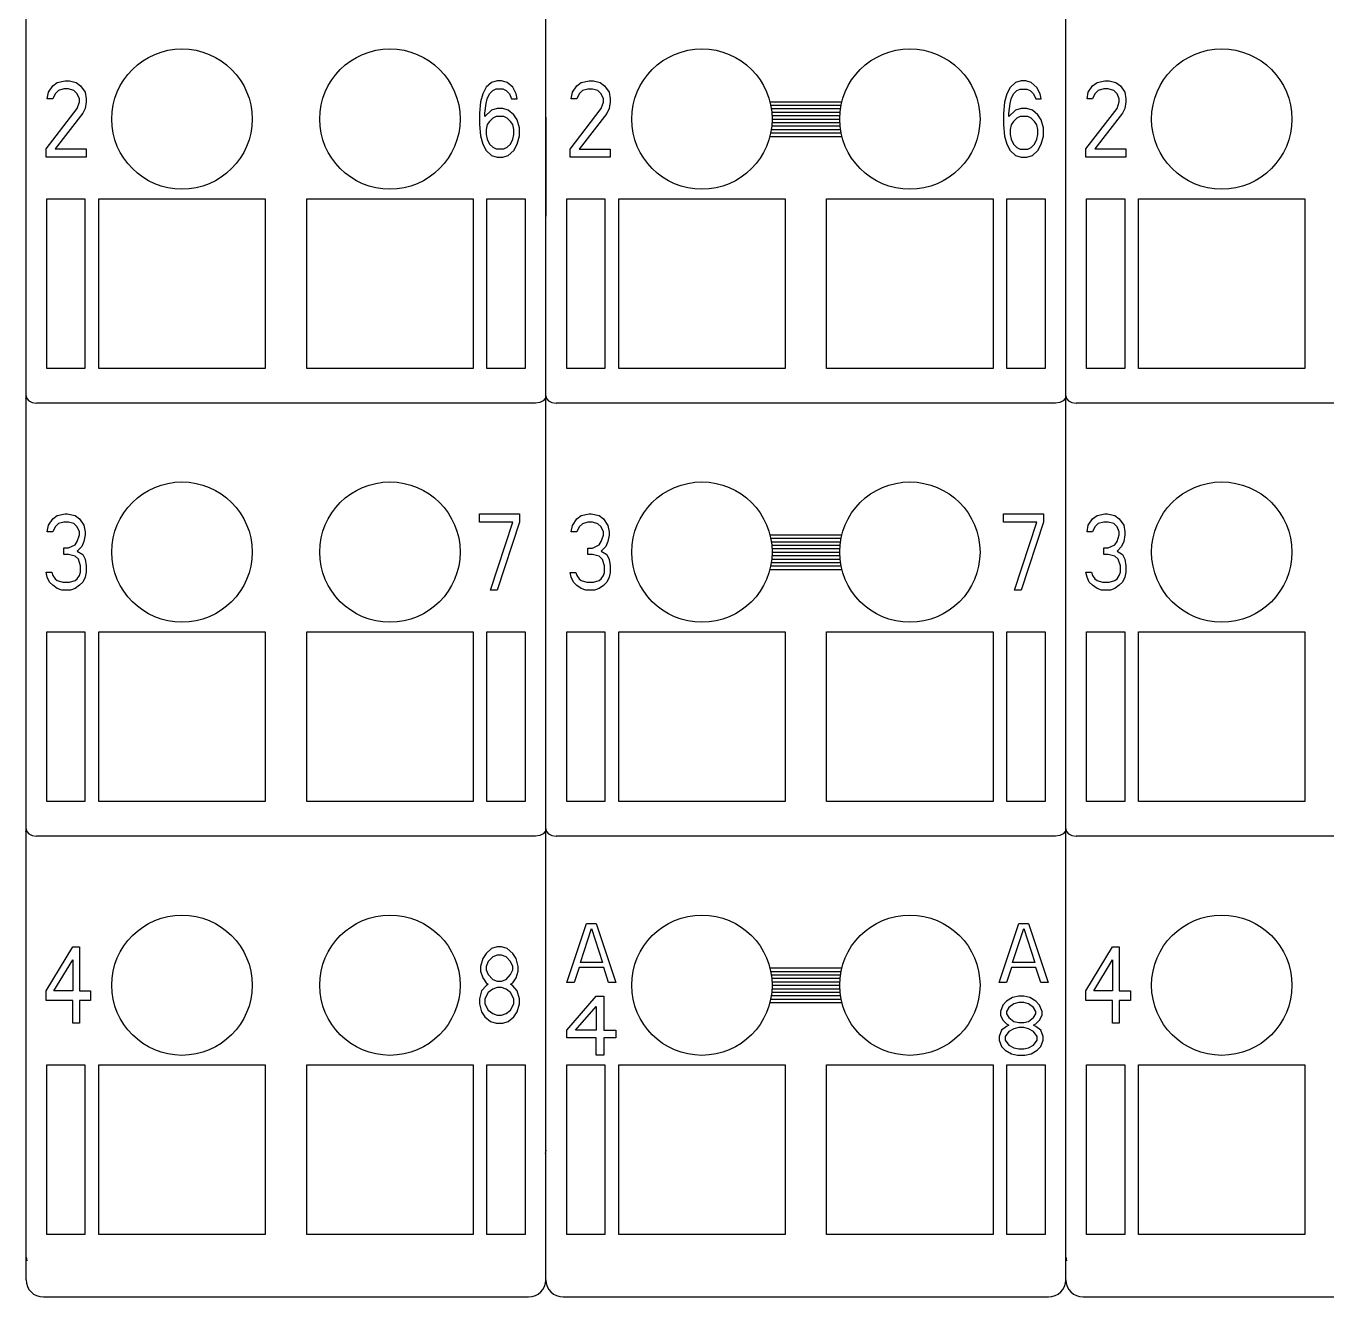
# Model space of a CAD drawing. Extents: x 10 to 656, y -396 to 292.
# Drawn here: x 279.74 to 287.34, y 91.49 to 98.91 of the extents above; entities that cross this region are included whole.
import ezdxf

# ---------------------------------------------------------------- set-up
doc = ezdxf.new("R2010")
doc.units = 0
doc.header["$LTSCALE"] = 5
doc.header["$MEASUREMENT"] = 0
doc.layers.get('0').update_dxf_attribs({"linetype": 'CONTINUOUS'})

msp = doc.modelspace()

# ---------------------------------------------------------------- linework, layer by layer
at = {"color": 7, "linetype": 'Continuous'}
for p, q in [((279.741, 91.5889), (279.741, 118.1086)), ((279.741, 91.5889), (279.741, 118.1086)), ((282.7776, 91.5889), (282.7776, 118.1086)), ((282.7776, 91.5889), (282.7776, 118.1086)), ((282.7776, 95.3626), (282.7776, 118.1086)), ((282.7776, 95.3626), (282.7776, 118.1086)), ((285.8142, 91.5889), (285.8142, 118.1086)), ((285.8142, 91.5889), (285.8142, 118.1086)), ((279.8715, 98.5274), (279.8975, 98.5653)), ((279.8975, 98.5653), (279.9235, 98.5843)), ((279.9235, 98.5843), (279.969, 98.5938)), ((279.969, 98.5938), (279.9949, 98.5938)), ((279.9949, 98.5938), (280.0339, 98.5843)), ((280.0339, 98.5843), (280.0599, 98.5653)), ((280.0599, 98.5653), (280.0859, 98.5274)), ((282.428, 98.5559), (282.4085, 98.518)), ((282.4605, 98.5843), (282.428, 98.5559)), ((282.493, 98.5938), (282.4605, 98.5843)), ((282.519, 98.5938), (282.493, 98.5938)), ((282.5514, 98.5843), (282.519, 98.5938)), ((282.5839, 98.5559), (282.5514, 98.5843)), ((282.6034, 98.518), (282.5839, 98.5559)), ((282.9323, 98.527), (282.9583, 98.5649)), ((282.9583, 98.5649), (282.9842, 98.5839)), ((282.9842, 98.5839), (283.0297, 98.5933)), ((283.0297, 98.5933), (283.0557, 98.5933)), ((283.0557, 98.5933), (283.0947, 98.5839)), ((283.0947, 98.5839), (283.1206, 98.5649)), ((283.1206, 98.5649), (283.1466, 98.527)), ((285.4888, 98.5554), (285.4693, 98.5175)), ((285.5212, 98.5839), (285.4888, 98.5554)), ((285.5537, 98.5933), (285.5212, 98.5839)), ((285.5797, 98.5933), (285.5537, 98.5933)), ((285.6122, 98.5839), (285.5797, 98.5933)), ((285.6446, 98.5554), (285.6122, 98.5839)), ((285.6641, 98.5175), (285.6446, 98.5554)), ((285.9447, 98.5274), (285.9707, 98.5653)), ((285.9707, 98.5653), (285.9967, 98.5843)), ((285.9967, 98.5843), (286.0422, 98.5938)), ((286.0422, 98.5938), (286.0681, 98.5938)), ((286.0681, 98.5938), (286.1071, 98.5843)), ((286.1071, 98.5843), (286.1331, 98.5653)), ((286.1331, 98.5653), (286.1591, 98.5274)), ((279.865, 98.4895), (279.8715, 98.5274)), ((279.8975, 98.4895), (279.865, 98.4895)), ((279.9105, 98.518), (279.8975, 98.4895)), ((279.93, 98.5369), (279.9105, 98.518)), ((279.9625, 98.5464), (279.93, 98.5369)), ((279.9884, 98.5464), (279.9625, 98.5464)), ((280.0209, 98.5369), (279.9884, 98.5464)), ((280.0404, 98.518), (280.0209, 98.5369)), ((280.0534, 98.4895), (280.0404, 98.518)), ((280.0534, 98.4706), (280.0534, 98.4895)), ((280.0859, 98.5274), (280.0924, 98.4895)), ((280.0924, 98.4895), (280.0924, 98.4706)), ((282.4085, 98.518), (282.3955, 98.4706)), ((282.428, 98.4611), (282.4345, 98.4895)), ((282.4345, 98.4895), (282.4475, 98.518)), ((282.4475, 98.518), (282.467, 98.5369)), ((282.467, 98.5369), (282.4865, 98.5464)), ((282.4865, 98.5464), (282.5254, 98.5464)), ((282.5254, 98.5464), (282.5449, 98.5369)), ((282.5449, 98.5369), (282.5644, 98.518)), ((282.5644, 98.518), (282.5774, 98.4895)), ((282.5774, 98.4895), (282.6099, 98.4895)), ((282.6099, 98.4895), (282.6034, 98.518)), ((282.9258, 98.4891), (282.9323, 98.527)), ((282.9583, 98.4891), (282.9258, 98.4891)), ((282.9713, 98.5175), (282.9583, 98.4891)), ((282.9907, 98.5365), (282.9713, 98.5175)), ((283.0232, 98.546), (282.9907, 98.5365)), ((283.0492, 98.546), (283.0232, 98.546)), ((283.0817, 98.5365), (283.0492, 98.546)), ((283.1012, 98.5175), (283.0817, 98.5365)), ((283.1141, 98.4891), (283.1012, 98.5175)), ((283.1141, 98.4701), (283.1141, 98.4891)), ((283.1466, 98.527), (283.1531, 98.4891)), ((283.1531, 98.4891), (283.1531, 98.4701)), ((285.4693, 98.5175), (285.4563, 98.4701)), ((285.4888, 98.4607), (285.4953, 98.4891)), ((285.4953, 98.4891), (285.5082, 98.5175)), ((285.5082, 98.5175), (285.5277, 98.5365)), ((285.5277, 98.5365), (285.5472, 98.546)), ((285.5472, 98.546), (285.5862, 98.546)), ((285.5862, 98.546), (285.6057, 98.5365)), ((285.6057, 98.5365), (285.6252, 98.5175)), ((285.6252, 98.5175), (285.6381, 98.4891)), ((285.6381, 98.4891), (285.6706, 98.4891)), ((285.6706, 98.4891), (285.6641, 98.5175)), ((285.9382, 98.4895), (285.9447, 98.5274)), ((285.9707, 98.4895), (285.9382, 98.4895)), ((285.9837, 98.518), (285.9707, 98.4895)), ((286.0032, 98.5369), (285.9837, 98.518)), ((286.0357, 98.5464), (286.0032, 98.5369)), ((286.0617, 98.5464), (286.0357, 98.5464)), ((286.0941, 98.5369), (286.0617, 98.5464)), ((286.1136, 98.518), (286.0941, 98.5369)), ((286.1266, 98.4895), (286.1136, 98.518)), ((286.1266, 98.4706), (286.1266, 98.4895)), ((286.1591, 98.5274), (286.1656, 98.4895)), ((286.1656, 98.4895), (286.1656, 98.4706)), ((279.8585, 98.1958), (280.0404, 98.4327)), ((280.0729, 98.4042), (279.9105, 98.1958)), ((280.0404, 98.4327), (280.0534, 98.4706)), ((280.0859, 98.4327), (280.0729, 98.4042)), ((280.0924, 98.4706), (280.0859, 98.4327)), ((282.3955, 98.4706), (282.3891, 98.4042)), ((282.3891, 98.4042), (282.3891, 98.3379)), ((282.4215, 98.4042), (282.428, 98.4611)), ((282.4605, 98.4232), (282.4215, 98.3853)), ((282.4215, 98.3853), (282.4215, 98.4042)), ((282.493, 98.4327), (282.4605, 98.4232)), ((282.5254, 98.4327), (282.493, 98.4327)), ((282.5579, 98.4232), (282.5254, 98.4327)), ((282.5904, 98.3948), (282.5579, 98.4232)), ((282.9193, 98.1953), (283.1012, 98.4322)), ((283.1336, 98.4038), (282.9713, 98.1953)), ((283.1012, 98.4322), (283.1141, 98.4701)), ((283.1466, 98.4322), (283.1336, 98.4038)), ((283.1531, 98.4701), (283.1466, 98.4322)), ((284.0858, 98.472), (284.506, 98.472)), ((284.0904, 98.4517), (284.5014, 98.4517)), ((284.094, 98.4315), (284.4978, 98.4315)), ((284.0965, 98.4112), (284.4953, 98.4112)), ((285.4563, 98.4701), (285.4498, 98.4038)), ((285.4498, 98.4038), (285.4498, 98.3375)), ((285.4823, 98.4038), (285.4888, 98.4607)), ((285.5212, 98.4228), (285.4823, 98.3849)), ((285.4823, 98.3849), (285.4823, 98.4038)), ((285.5537, 98.4322), (285.5212, 98.4228)), ((285.5862, 98.4322), (285.5537, 98.4322)), ((285.6187, 98.4228), (285.5862, 98.4322)), ((285.6511, 98.3943), (285.6187, 98.4228)), ((285.9318, 98.1958), (286.1136, 98.4327)), ((286.1461, 98.4042), (285.9837, 98.1958)), ((286.1136, 98.4327), (286.1266, 98.4706)), ((286.1591, 98.4327), (286.1461, 98.4042)), ((286.1656, 98.4706), (286.1591, 98.4327)), ((282.3891, 98.3379), (282.3955, 98.2716)), ((282.4345, 98.3379), (282.428, 98.3095)), ((282.4475, 98.3569), (282.4345, 98.3379)), ((282.467, 98.3758), (282.4475, 98.3569)), ((282.4865, 98.3853), (282.467, 98.3758)), ((282.5319, 98.3853), (282.4865, 98.3853)), ((282.5514, 98.3758), (282.5319, 98.3853)), ((282.5709, 98.3569), (282.5514, 98.3758)), ((282.5839, 98.3379), (282.5709, 98.3569)), ((282.5904, 98.3095), (282.5839, 98.3379)), ((282.6099, 98.3663), (282.5904, 98.3948)), ((282.6229, 98.319), (282.6099, 98.3663)), ((282.7763, 98.3808), (282.7763, 97.8038)), ((284.0965, 98.3303), (284.4953, 98.3303)), ((284.098, 98.391), (284.4938, 98.391)), ((284.098, 98.3505), (284.4938, 98.3505)), ((284.0985, 98.3707), (284.4933, 98.3707)), ((285.4498, 98.3375), (285.4563, 98.2712)), ((285.4953, 98.3375), (285.4888, 98.3091)), ((285.5082, 98.3564), (285.4953, 98.3375)), ((285.5277, 98.3754), (285.5082, 98.3564)), ((285.5472, 98.3849), (285.5277, 98.3754)), ((285.5927, 98.3849), (285.5472, 98.3849)), ((285.6122, 98.3754), (285.5927, 98.3849)), ((285.6317, 98.3564), (285.6122, 98.3754)), ((285.6446, 98.3375), (285.6317, 98.3564)), ((285.6511, 98.3091), (285.6446, 98.3375)), ((285.6706, 98.3659), (285.6511, 98.3943)), ((285.6836, 98.3185), (285.6706, 98.3659)), ((285.8129, 98.3808), (285.8129, 97.8038)), ((282.3955, 98.2716), (282.4085, 98.2242)), ((282.428, 98.3095), (282.428, 98.2811)), ((282.428, 98.2811), (282.4345, 98.2526)), ((282.4345, 98.2526), (282.4475, 98.2242)), ((282.5709, 98.2242), (282.5839, 98.2526)), ((282.5839, 98.2526), (282.5904, 98.2811)), ((282.5904, 98.2811), (282.5904, 98.3095)), ((282.6099, 98.2242), (282.6229, 98.2716)), ((282.6229, 98.2716), (282.6229, 98.319)), ((284.0858, 98.2695), (284.5059, 98.2695)), ((284.0904, 98.2898), (284.5013, 98.2898)), ((284.094, 98.31), (284.4978, 98.31)), ((285.4563, 98.2712), (285.4693, 98.2238)), ((285.4888, 98.3091), (285.4888, 98.2806)), ((285.4888, 98.2806), (285.4953, 98.2522)), ((285.4953, 98.2522), (285.5082, 98.2238)), ((285.6317, 98.2238), (285.6446, 98.2522)), ((285.6446, 98.2522), (285.6511, 98.2806)), ((285.6511, 98.2806), (285.6511, 98.3091)), ((285.6706, 98.2238), (285.6836, 98.2712)), ((285.6836, 98.2712), (285.6836, 98.3185)), ((279.8585, 98.1484), (279.8585, 98.1958)), ((279.9105, 98.1958), (280.0924, 98.1958)), ((280.0924, 98.1958), (280.0924, 98.1484)), ((282.4085, 98.2242), (282.428, 98.1863)), ((282.428, 98.1863), (282.4605, 98.1579)), ((282.4475, 98.2242), (282.467, 98.2053)), ((282.467, 98.2053), (282.4865, 98.1958)), ((282.4865, 98.1958), (282.5319, 98.1958)), ((282.5319, 98.1958), (282.5514, 98.2053)), ((282.5514, 98.2053), (282.5709, 98.2242)), ((282.5579, 98.1579), (282.5904, 98.1863)), ((282.5904, 98.1863), (282.6099, 98.2242)), ((282.9193, 98.148), (282.9193, 98.1953)), ((282.9713, 98.1953), (283.1531, 98.1953)), ((283.1531, 98.1953), (283.1531, 98.148)), ((285.4693, 98.2238), (285.4888, 98.1859)), ((285.4888, 98.1859), (285.5212, 98.1574)), ((285.5082, 98.2238), (285.5277, 98.2048)), ((285.5277, 98.2048), (285.5472, 98.1953)), ((285.5472, 98.1953), (285.5927, 98.1953)), ((285.5927, 98.1953), (285.6122, 98.2048)), ((285.6122, 98.2048), (285.6317, 98.2238)), ((285.6187, 98.1574), (285.6511, 98.1859)), ((285.6511, 98.1859), (285.6706, 98.2238)), ((285.9318, 98.1484), (285.9318, 98.1958)), ((285.9837, 98.1958), (286.1656, 98.1958)), ((286.1656, 98.1958), (286.1656, 98.1484)), ((280.0924, 98.1484), (279.8585, 98.1484)), ((282.4605, 98.1579), (282.493, 98.1484)), ((282.493, 98.1484), (282.5254, 98.1484)), ((282.5254, 98.1484), (282.5579, 98.1579)), ((283.1531, 98.148), (282.9193, 98.148)), ((285.5212, 98.1574), (285.5537, 98.148)), ((285.5537, 98.148), (285.5862, 98.148)), ((285.5862, 98.148), (285.6187, 98.1574)), ((286.1656, 98.1484), (285.9318, 98.1484)), ((279.8624, 96.9131), (279.8624, 97.905)), ((279.8624, 97.905), (280.0851, 97.905)), ((280.0851, 97.905), (280.0851, 96.9131)), ((280.1661, 96.9131), (280.1661, 97.905)), ((280.1661, 97.905), (281.1378, 97.905)), ((281.1378, 97.905), (281.1378, 96.9131)), ((281.3807, 96.9131), (281.3807, 97.905)), ((281.3807, 97.905), (282.3525, 97.905)), ((282.3525, 97.905), (282.3525, 96.9131)), ((282.4334, 96.9131), (282.4334, 97.905)), ((282.4334, 97.905), (282.6561, 97.905)), ((282.6561, 97.905), (282.6561, 96.9131)), ((282.899, 96.9131), (282.899, 97.905)), ((282.899, 97.905), (283.1217, 97.905)), ((283.1217, 97.905), (283.1217, 96.9131)), ((283.2027, 96.9131), (283.2027, 97.905)), ((283.2027, 97.905), (284.1744, 97.905)), ((284.1744, 97.905), (284.1744, 96.9131)), ((284.4173, 96.9131), (284.4173, 97.905)), ((284.4173, 97.905), (285.3891, 97.905)), ((285.3891, 97.905), (285.3891, 96.9131)), ((285.47, 96.9131), (285.47, 97.905)), ((285.47, 97.905), (285.6927, 97.905)), ((285.6927, 97.905), (285.6927, 96.9131)), ((285.9356, 96.9131), (285.9356, 97.905)), ((285.9356, 97.905), (286.1583, 97.905)), ((286.1583, 97.905), (286.1583, 96.9131)), ((286.2393, 96.9131), (286.2393, 97.905)), ((286.2393, 97.905), (287.211, 97.905)), ((287.211, 97.905), (287.211, 96.9131)), ((280.0851, 96.9131), (279.8624, 96.9131)), ((281.1378, 96.9131), (280.1661, 96.9131)), ((282.3525, 96.9131), (281.3807, 96.9131)), ((282.6561, 96.9131), (282.4334, 96.9131)), ((283.1217, 96.9131), (282.899, 96.9131)), ((284.1744, 96.9131), (283.2027, 96.9131)), ((285.3891, 96.9131), (284.4173, 96.9131)), ((285.6927, 96.9131), (285.47, 96.9131)), ((286.1583, 96.9131), (285.9356, 96.9131)), ((287.211, 96.9131), (286.2393, 96.9131)), ((279.741, 96.7532), (279.7372, 96.7384)), ((279.741, 96.7532), (279.7448, 96.7384)), ((279.7448, 96.7384), (279.7565, 96.7248)), ((282.7738, 96.7384), (282.7621, 96.7248)), ((282.7776, 96.7532), (282.7738, 96.7384)), ((282.7776, 96.7532), (282.7814, 96.7384)), ((282.7814, 96.7384), (282.7931, 96.7248)), ((285.8104, 96.7384), (285.7987, 96.7248)), ((285.8142, 96.7532), (285.8104, 96.7384)), ((285.8142, 96.7532), (285.818, 96.7384)), ((285.818, 96.7384), (285.8297, 96.7248)), ((279.7565, 96.7248), (279.776, 96.7147)), ((279.776, 96.7147), (279.8017, 96.7106)), ((282.7169, 96.7106), (279.8017, 96.7106)), ((282.7426, 96.7147), (282.7169, 96.7106)), ((282.7621, 96.7248), (282.7426, 96.7147)), ((282.7931, 96.7248), (282.8126, 96.7147)), ((282.8126, 96.7147), (282.8383, 96.7106)), ((285.7535, 96.7106), (282.8383, 96.7106)), ((285.7792, 96.7147), (285.7535, 96.7106)), ((285.7987, 96.7248), (285.7792, 96.7147)), ((285.8297, 96.7248), (285.8492, 96.7147)), ((285.8492, 96.7147), (285.8749, 96.7106)), ((288.7901, 96.7106), (285.8749, 96.7106)), ((279.8975, 96.0348), (279.9235, 96.0538)), ((279.9235, 96.0538), (279.969, 96.0633)), ((279.969, 96.0633), (279.982, 96.0633)), ((279.982, 96.0633), (280.0274, 96.0538)), ((280.0274, 96.0538), (280.0534, 96.0348)), ((282.3891, 96.0159), (282.3891, 96.0633)), ((282.3891, 96.0633), (282.6229, 96.0633)), ((282.6229, 96.0633), (282.6229, 96.0159)), ((282.9583, 96.0344), (282.9842, 96.0534)), ((282.9842, 96.0534), (283.0297, 96.0628)), ((283.0297, 96.0628), (283.0427, 96.0628)), ((283.0427, 96.0628), (283.0882, 96.0534)), ((283.0882, 96.0534), (283.1141, 96.0344)), ((285.4498, 96.0155), (285.4498, 96.0628)), ((285.4498, 96.0628), (285.6836, 96.0628)), ((285.6836, 96.0628), (285.6836, 96.0155)), ((285.9707, 96.0348), (285.9967, 96.0538)), ((285.9967, 96.0538), (286.0422, 96.0633)), ((286.0422, 96.0633), (286.0552, 96.0633)), ((286.0552, 96.0633), (286.1006, 96.0538)), ((286.1006, 96.0538), (286.1266, 96.0348)), ((279.865, 95.959), (279.8715, 95.9969)), ((279.8715, 95.9969), (279.8975, 96.0348)), ((279.9105, 95.9875), (279.8975, 95.959)), ((279.93, 96.0064), (279.9105, 95.9875)), ((279.9625, 96.0159), (279.93, 96.0064)), ((279.9884, 96.0159), (279.9625, 96.0159)), ((280.0209, 96.0064), (279.9884, 96.0159)), ((280.0404, 95.9875), (280.0209, 96.0064)), ((280.0534, 95.959), (280.0404, 95.9875)), ((280.0534, 96.0348), (280.0794, 95.9969)), ((280.0794, 95.9969), (280.0859, 95.959)), ((282.5839, 96.0159), (282.3891, 96.0159)), ((282.454, 95.6179), (282.5839, 96.0159)), ((282.6229, 96.0159), (282.493, 95.6179)), ((282.9258, 95.9586), (282.9323, 95.9965)), ((282.9323, 95.9965), (282.9583, 96.0344)), ((282.9713, 95.987), (282.9583, 95.9586)), ((282.9907, 96.006), (282.9713, 95.987)), ((283.0232, 96.0155), (282.9907, 96.006)), ((283.0492, 96.0155), (283.0232, 96.0155)), ((283.0817, 96.006), (283.0492, 96.0155)), ((283.1012, 95.987), (283.0817, 96.006)), ((283.1141, 95.9586), (283.1012, 95.987)), ((283.1141, 96.0344), (283.1401, 95.9965)), ((283.1401, 95.9965), (283.1466, 95.9586)), ((285.6446, 96.0155), (285.4498, 96.0155)), ((285.5147, 95.6175), (285.6446, 96.0155)), ((285.6836, 96.0155), (285.5537, 95.6175)), ((285.9382, 95.959), (285.9447, 95.9969)), ((285.9447, 95.9969), (285.9707, 96.0348)), ((285.9837, 95.9875), (285.9707, 95.959)), ((286.0032, 96.0064), (285.9837, 95.9875)), ((286.0357, 96.0159), (286.0032, 96.0064)), ((286.0617, 96.0159), (286.0357, 96.0159)), ((286.0941, 96.0064), (286.0617, 96.0159)), ((286.1136, 95.9875), (286.0941, 96.0064)), ((286.1266, 95.959), (286.1136, 95.9875)), ((286.1266, 96.0348), (286.1526, 95.9969)), ((286.1526, 95.9969), (286.1591, 95.959)), ((279.8975, 95.959), (279.865, 95.959)), ((280.0274, 95.8832), (280.0404, 95.9022)), ((280.0404, 95.9022), (280.0534, 95.9401)), ((280.0534, 95.9401), (280.0534, 95.959)), ((280.0794, 95.9022), (280.0664, 95.8737)), ((280.0859, 95.9401), (280.0794, 95.9022)), ((280.0859, 95.959), (280.0859, 95.9401)), ((282.9583, 95.9586), (282.9258, 95.9586)), ((283.0882, 95.8828), (283.1012, 95.9017)), ((283.1012, 95.9017), (283.1141, 95.9396)), ((283.1141, 95.9396), (283.1141, 95.9586)), ((283.1401, 95.9017), (283.1271, 95.8733)), ((283.1466, 95.9396), (283.1401, 95.9017)), ((283.1466, 95.9586), (283.1466, 95.9396)), ((284.0858, 95.9414), (284.506, 95.9414)), ((284.0904, 95.9211), (284.5013, 95.9211)), ((284.094, 95.9009), (284.4978, 95.9009)), ((285.9707, 95.959), (285.9382, 95.959)), ((286.1006, 95.8832), (286.1136, 95.9022)), ((286.1136, 95.9022), (286.1266, 95.9401)), ((286.1266, 95.9401), (286.1266, 95.959)), ((286.1526, 95.9022), (286.1396, 95.8737)), ((286.1591, 95.9401), (286.1526, 95.9022)), ((286.1591, 95.959), (286.1591, 95.9401)), ((279.9625, 95.8264), (279.9625, 95.8643)), ((279.9625, 95.8643), (279.9884, 95.8643)), ((279.9884, 95.8264), (279.9625, 95.8264)), ((279.9884, 95.8643), (280.0274, 95.8832)), ((280.0274, 95.8169), (279.9884, 95.8264)), ((280.0664, 95.8737), (280.0404, 95.8453)), ((280.0404, 95.8453), (280.0729, 95.8264)), ((280.0729, 95.8264), (280.0859, 95.7979)), ((283.0232, 95.8259), (283.0232, 95.8638)), ((283.0232, 95.8638), (283.0492, 95.8638)), ((283.0492, 95.8259), (283.0232, 95.8259)), ((283.0492, 95.8638), (283.0882, 95.8828)), ((283.0882, 95.8165), (283.0492, 95.8259)), ((283.1271, 95.8733), (283.1012, 95.8449)), ((283.1012, 95.8449), (283.1336, 95.8259)), ((283.1336, 95.8259), (283.1466, 95.7975)), ((284.0965, 95.8806), (284.4953, 95.8806)), ((284.098, 95.8604), (284.4938, 95.8604)), ((284.098, 95.8199), (284.4938, 95.8199)), ((284.0985, 95.8401), (284.4933, 95.8401)), ((286.0357, 95.8264), (286.0357, 95.8643)), ((286.0357, 95.8643), (286.0617, 95.8643)), ((286.0617, 95.8264), (286.0357, 95.8264)), ((286.0617, 95.8643), (286.1006, 95.8832)), ((286.1006, 95.8169), (286.0617, 95.8264)), ((286.1396, 95.8737), (286.1136, 95.8453)), ((286.1136, 95.8453), (286.1461, 95.8264)), ((286.1461, 95.8264), (286.1591, 95.7979)), ((280.0469, 95.7979), (280.0274, 95.8169)), ((280.0599, 95.76), (280.0469, 95.7979)), ((280.0599, 95.7221), (280.0599, 95.76)), ((280.0859, 95.7979), (280.0924, 95.76)), ((280.0924, 95.76), (280.0924, 95.7221)), ((283.1076, 95.7975), (283.0882, 95.8165)), ((283.1206, 95.7596), (283.1076, 95.7975)), ((283.1206, 95.7217), (283.1206, 95.7596)), ((283.1466, 95.7975), (283.1531, 95.7596)), ((283.1531, 95.7596), (283.1531, 95.7217)), ((284.0904, 95.7592), (284.5013, 95.7592)), ((284.094, 95.7794), (284.4978, 95.7794)), ((284.0965, 95.7996), (284.4953, 95.7996)), ((286.1201, 95.7979), (286.1006, 95.8169)), ((286.1331, 95.76), (286.1201, 95.7979)), ((286.1331, 95.7221), (286.1331, 95.76)), ((286.1591, 95.7979), (286.1656, 95.76)), ((286.1656, 95.76), (286.1656, 95.7221)), ((279.865, 95.6937), (279.8585, 95.7221)), ((279.8585, 95.7221), (279.891, 95.7221)), ((279.878, 95.6653), (279.865, 95.6937)), ((279.891, 95.7221), (279.8975, 95.7032)), ((279.8975, 95.7032), (279.9105, 95.6842)), ((279.9105, 95.6842), (279.9235, 95.6748)), ((279.9235, 95.6748), (279.956, 95.6653)), ((279.9949, 95.6653), (280.0274, 95.6748)), ((280.0274, 95.6748), (280.0404, 95.6842)), ((280.0404, 95.6842), (280.0534, 95.7032)), ((280.0534, 95.7032), (280.0599, 95.7221)), ((280.0859, 95.6937), (280.0729, 95.6653)), ((280.0924, 95.7221), (280.0859, 95.6937)), ((282.9258, 95.6933), (282.9193, 95.7217)), ((282.9193, 95.7217), (282.9518, 95.7217)), ((282.9388, 95.6648), (282.9258, 95.6933)), ((282.9518, 95.7217), (282.9583, 95.7027)), ((282.9583, 95.7027), (282.9713, 95.6838)), ((282.9713, 95.6838), (282.9842, 95.6743)), ((282.9842, 95.6743), (283.0167, 95.6648)), ((283.0557, 95.6648), (283.0882, 95.6743)), ((283.0882, 95.6743), (283.1012, 95.6838)), ((283.1012, 95.6838), (283.1141, 95.7027)), ((283.1141, 95.7027), (283.1206, 95.7217)), ((283.1466, 95.6933), (283.1336, 95.6648)), ((283.1531, 95.7217), (283.1466, 95.6933)), ((284.0858, 95.7389), (284.506, 95.7389)), ((285.9382, 95.6937), (285.9318, 95.7221)), ((285.9318, 95.7221), (285.9642, 95.7221)), ((285.9512, 95.6653), (285.9382, 95.6937)), ((285.9642, 95.7221), (285.9707, 95.7032)), ((285.9707, 95.7032), (285.9837, 95.6842)), ((285.9837, 95.6842), (285.9967, 95.6748)), ((285.9967, 95.6748), (286.0292, 95.6653)), ((286.0681, 95.6653), (286.1006, 95.6748)), ((286.1006, 95.6748), (286.1136, 95.6842)), ((286.1136, 95.6842), (286.1266, 95.7032)), ((286.1266, 95.7032), (286.1331, 95.7221)), ((286.1591, 95.6937), (286.1461, 95.6653)), ((286.1656, 95.7221), (286.1591, 95.6937)), ((279.8975, 95.6463), (279.878, 95.6653)), ((279.9235, 95.6274), (279.8975, 95.6463)), ((279.9495, 95.6179), (279.9235, 95.6274)), ((280.0014, 95.6179), (279.9495, 95.6179)), ((279.956, 95.6653), (279.9949, 95.6653)), ((280.0274, 95.6274), (280.0014, 95.6179)), ((280.0534, 95.6463), (280.0274, 95.6274)), ((280.0729, 95.6653), (280.0534, 95.6463)), ((282.493, 95.6179), (282.454, 95.6179)), ((282.9583, 95.6459), (282.9388, 95.6648)), ((282.9842, 95.6269), (282.9583, 95.6459)), ((283.0102, 95.6175), (282.9842, 95.6269)), ((283.0622, 95.6175), (283.0102, 95.6175)), ((283.0167, 95.6648), (283.0557, 95.6648)), ((283.0882, 95.6269), (283.0622, 95.6175)), ((283.1141, 95.6459), (283.0882, 95.6269)), ((283.1336, 95.6648), (283.1141, 95.6459)), ((285.5537, 95.6175), (285.5147, 95.6175)), ((285.9707, 95.6463), (285.9512, 95.6653)), ((285.9967, 95.6274), (285.9707, 95.6463)), ((286.0227, 95.6179), (285.9967, 95.6274)), ((286.0746, 95.6179), (286.0227, 95.6179)), ((286.0292, 95.6653), (286.0681, 95.6653)), ((286.1006, 95.6274), (286.0746, 95.6179)), ((286.1266, 95.6463), (286.1006, 95.6274)), ((286.1461, 95.6653), (286.1266, 95.6463)), ((279.8624, 94.3826), (279.8624, 95.3745)), ((279.8624, 95.3745), (280.0851, 95.3745)), ((280.0851, 95.3745), (280.0851, 94.3826)), ((280.1661, 94.3826), (280.1661, 95.3745)), ((280.1661, 95.3745), (281.1378, 95.3745)), ((281.1378, 95.3745), (281.1378, 94.3826)), ((281.3807, 94.3826), (281.3807, 95.3745)), ((281.3807, 95.3745), (282.3525, 95.3745)), ((282.3525, 95.3745), (282.3525, 94.3826)), ((282.4334, 94.3826), (282.4334, 95.3745)), ((282.4334, 95.3745), (282.6561, 95.3745)), ((282.6561, 95.3745), (282.6561, 94.3826)), ((282.899, 94.3826), (282.899, 95.3745)), ((282.899, 95.3745), (283.1217, 95.3745)), ((283.1217, 95.3745), (283.1217, 94.3826)), ((283.2027, 94.3826), (283.2027, 95.3745)), ((283.2027, 95.3745), (284.1744, 95.3745)), ((284.1744, 95.3745), (284.1744, 94.3826)), ((284.4173, 94.3826), (284.4173, 95.3745)), ((284.4173, 95.3745), (285.3891, 95.3745)), ((285.3891, 95.3745), (285.3891, 94.3826)), ((285.47, 94.3826), (285.47, 95.3745)), ((285.47, 95.3745), (285.6927, 95.3745)), ((285.6927, 95.3745), (285.6927, 94.3826)), ((285.9356, 94.3826), (285.9356, 95.3745)), ((285.9356, 95.3745), (286.1583, 95.3745)), ((286.1583, 95.3745), (286.1583, 94.3826)), ((286.2393, 94.3826), (286.2393, 95.3745)), ((286.2393, 95.3745), (287.211, 95.3745)), ((287.211, 95.3745), (287.211, 94.3826)), ((280.0851, 94.3826), (279.8624, 94.3826)), ((281.1378, 94.3826), (280.1661, 94.3826)), ((282.3525, 94.3826), (281.3807, 94.3826)), ((282.6561, 94.3826), (282.4334, 94.3826)), ((283.1217, 94.3826), (282.899, 94.3826)), ((284.1744, 94.3826), (283.2027, 94.3826)), ((285.3891, 94.3826), (284.4173, 94.3826)), ((285.6927, 94.3826), (285.47, 94.3826)), ((286.1583, 94.3826), (285.9356, 94.3826)), ((287.211, 94.3826), (286.2393, 94.3826)), ((279.741, 94.2227), (279.7372, 94.2079)), ((279.741, 94.2227), (279.7448, 94.2079)), ((282.7776, 94.2227), (282.7738, 94.2079)), ((282.7776, 94.2227), (282.7814, 94.2079)), ((285.8142, 94.2227), (285.8104, 94.2079)), ((285.8142, 94.2227), (285.818, 94.2079)), ((279.7448, 94.2079), (279.7565, 94.1943)), ((279.7565, 94.1943), (279.776, 94.1842)), ((279.776, 94.1842), (279.8017, 94.1801)), ((282.7169, 94.1801), (279.8017, 94.1801)), ((282.7426, 94.1842), (282.7169, 94.1801)), ((282.7621, 94.1943), (282.7426, 94.1842)), ((282.7738, 94.2079), (282.7621, 94.1943)), ((282.7814, 94.2079), (282.7931, 94.1943)), ((282.7931, 94.1943), (282.8126, 94.1842)), ((282.8126, 94.1842), (282.8383, 94.1801)), ((285.7535, 94.1801), (282.8383, 94.1801)), ((285.7792, 94.1842), (285.7535, 94.1801)), ((285.7987, 94.1943), (285.7792, 94.1842)), ((285.8104, 94.2079), (285.7987, 94.1943)), ((285.818, 94.2079), (285.8297, 94.1943)), ((285.8297, 94.1943), (285.8492, 94.1842)), ((285.8492, 94.1842), (285.8749, 94.1801)), ((288.7901, 94.1801), (285.8749, 94.1801)), ((282.8999, 93.3255), (283.0146, 93.6697)), ((282.9788, 93.4427), (283.0433, 93.6404)), ((283.0146, 93.6697), (283.072, 93.6697)), ((283.0433, 93.6404), (283.1078, 93.4427)), ((283.072, 93.6697), (283.1867, 93.3255)), ((285.4246, 93.3255), (285.5393, 93.6697)), ((285.5035, 93.4427), (285.568, 93.6404)), ((285.5393, 93.6697), (285.5967, 93.6697)), ((285.568, 93.6404), (285.6325, 93.4427)), ((285.5967, 93.6697), (285.7114, 93.3255)), ((279.8585, 93.2769), (280.0144, 93.5328)), ((280.0144, 93.5328), (280.0534, 93.5328)), ((280.0534, 93.5328), (280.0534, 93.2769)), ((282.4085, 93.4664), (282.3955, 93.4191)), ((282.428, 93.4949), (282.4085, 93.4664)), ((282.4605, 93.5233), (282.428, 93.4949)), ((282.467, 93.4759), (282.441, 93.4475)), ((282.493, 93.5328), (282.4605, 93.5233)), ((282.493, 93.4854), (282.467, 93.4759)), ((282.519, 93.5328), (282.493, 93.5328)), ((282.519, 93.4854), (282.493, 93.4854)), ((282.5514, 93.5233), (282.519, 93.5328)), ((282.5449, 93.4759), (282.519, 93.4854)), ((282.5709, 93.4475), (282.5449, 93.4759)), ((282.5839, 93.4949), (282.5514, 93.5233)), ((282.6034, 93.4664), (282.5839, 93.4949)), ((282.6164, 93.4191), (282.6034, 93.4664)), ((285.9318, 93.2769), (286.0876, 93.5328)), ((286.0876, 93.5328), (286.1266, 93.5328)), ((286.1266, 93.5328), (286.1266, 93.2769)), ((279.904, 93.2769), (280.0144, 93.457)), ((280.0144, 93.457), (280.0144, 93.2769)), ((282.3955, 93.4191), (282.3955, 93.3906)), ((282.3955, 93.3906), (282.4085, 93.3527)), ((282.441, 93.4475), (282.428, 93.4191)), ((282.428, 93.4191), (282.428, 93.4001)), ((282.428, 93.4001), (282.441, 93.3717)), ((282.5839, 93.4191), (282.5709, 93.4475)), ((282.5709, 93.3717), (282.5839, 93.4001)), ((282.5839, 93.4001), (282.5839, 93.4191)), ((282.6034, 93.3527), (282.6164, 93.3906)), ((282.6164, 93.3906), (282.6164, 93.4191)), ((282.9716, 93.4134), (282.9429, 93.3255)), ((283.115, 93.4134), (282.9716, 93.4134)), ((283.1078, 93.4427), (282.9788, 93.4427)), ((283.1437, 93.3255), (283.115, 93.4134)), ((284.0859, 93.4106), (284.5059, 93.4106)), ((284.0905, 93.3904), (284.5013, 93.3904)), ((285.4963, 93.4134), (285.4676, 93.3255)), ((285.6397, 93.4134), (285.4963, 93.4134)), ((285.6325, 93.4427), (285.5035, 93.4427)), ((285.6684, 93.3255), (285.6397, 93.4134)), ((285.9772, 93.2769), (286.0876, 93.457)), ((286.0876, 93.457), (286.0876, 93.2769)), ((282.4085, 93.3527), (282.428, 93.3243)), ((282.428, 93.3243), (282.441, 93.3148)), ((282.441, 93.3148), (282.428, 93.3053)), ((282.441, 93.3717), (282.467, 93.3432)), ((282.467, 93.3432), (282.493, 93.3338)), ((282.493, 93.3338), (282.519, 93.3338)), ((282.519, 93.3338), (282.5449, 93.3432)), ((282.5449, 93.3432), (282.5709, 93.3717)), ((282.5709, 93.3148), (282.5839, 93.3243)), ((282.5839, 93.3053), (282.5709, 93.3148)), ((282.5839, 93.3243), (282.6034, 93.3527)), ((282.9429, 93.3255), (282.8999, 93.3255)), ((283.1867, 93.3255), (283.1437, 93.3255)), ((284.094, 93.3701), (284.4977, 93.3701)), ((284.0965, 93.3499), (284.4952, 93.3499)), ((284.098, 93.3296), (284.4938, 93.3296)), ((285.4676, 93.3255), (285.4246, 93.3255)), ((285.7114, 93.3255), (285.6684, 93.3255)), ((279.8585, 93.2201), (279.8585, 93.2769)), ((280.0144, 93.2769), (279.904, 93.2769)), ((280.0534, 93.2769), (280.1183, 93.2769)), ((280.1183, 93.2769), (280.1183, 93.2201)), ((282.402, 93.2769), (282.3891, 93.2295)), ((282.428, 93.3053), (282.402, 93.2769)), ((282.441, 93.2674), (282.4215, 93.2295)), ((282.467, 93.2864), (282.441, 93.2674)), ((282.493, 93.2959), (282.467, 93.2864)), ((282.519, 93.2959), (282.493, 93.2959)), ((282.5449, 93.2864), (282.519, 93.2959)), ((282.5709, 93.2674), (282.5449, 93.2864)), ((282.5904, 93.2295), (282.5709, 93.2674)), ((282.6099, 93.2769), (282.5839, 93.3053)), ((282.6229, 93.2295), (282.6099, 93.2769)), ((282.8999, 93.0468), (283.072, 93.2446)), ((283.072, 93.2446), (283.115, 93.2446)), ((283.115, 93.2446), (283.115, 93.0468)), ((284.0939, 93.2487), (284.4978, 93.2487)), ((284.0965, 93.2689), (284.4953, 93.2689)), ((284.098, 93.2891), (284.4938, 93.2891)), ((284.0985, 93.3094), (284.4933, 93.3094)), ((285.5035, 93.2372), (285.4676, 93.2153)), ((285.5393, 93.2446), (285.5035, 93.2372)), ((285.568, 93.2446), (285.5393, 93.2446)), ((285.6038, 93.2372), (285.568, 93.2446)), ((285.6397, 93.2153), (285.6038, 93.2372)), ((285.9318, 93.2201), (285.9318, 93.2769)), ((286.0876, 93.2769), (285.9772, 93.2769)), ((286.1266, 93.2769), (286.1916, 93.2769)), ((286.1916, 93.2769), (286.1916, 93.2201)), ((280.0144, 93.2201), (279.8585, 93.2201)), ((280.0144, 93.0874), (280.0144, 93.2201)), ((280.0534, 93.2201), (280.0534, 93.0874)), ((280.1183, 93.2201), (280.0534, 93.2201)), ((282.3891, 93.2295), (282.3891, 93.2011)), ((282.3891, 93.2011), (282.402, 93.1537)), ((282.4215, 93.2295), (282.4215, 93.2011)), ((282.4215, 93.2011), (282.441, 93.1632)), ((282.441, 93.1632), (282.467, 93.1443)), ((282.5449, 93.1443), (282.5709, 93.1632)), ((282.5709, 93.1632), (282.5904, 93.2011)), ((282.5904, 93.2011), (282.5904, 93.2295)), ((282.6099, 93.1537), (282.6229, 93.2011)), ((282.6229, 93.2011), (282.6229, 93.2295)), ((282.9501, 93.0468), (283.072, 93.186)), ((283.072, 93.186), (283.072, 93.0468)), ((284.0857, 93.2082), (284.506, 93.2082)), ((284.0904, 93.2284), (284.5014, 93.2284)), ((285.4461, 93.1933), (285.4318, 93.1567)), ((285.4676, 93.2153), (285.4461, 93.1933)), ((285.482, 93.1787), (285.4676, 93.1567)), ((285.5106, 93.2006), (285.482, 93.1787)), ((285.5393, 93.2079), (285.5106, 93.2006)), ((285.568, 93.2079), (285.5393, 93.2079)), ((285.5967, 93.2006), (285.568, 93.2079)), ((285.6254, 93.1787), (285.5967, 93.2006)), ((285.6397, 93.1567), (285.6254, 93.1787)), ((285.6612, 93.1933), (285.6397, 93.2153)), ((285.6755, 93.1567), (285.6612, 93.1933)), ((286.0876, 93.2201), (285.9318, 93.2201)), ((286.0876, 93.0874), (286.0876, 93.2201)), ((286.1266, 93.2201), (286.1266, 93.0874)), ((286.1916, 93.2201), (286.1266, 93.2201)), ((280.0534, 93.0874), (280.0144, 93.0874)), ((282.402, 93.1537), (282.4215, 93.1253)), ((282.4215, 93.1253), (282.454, 93.0969)), ((282.454, 93.0969), (282.4865, 93.0874)), ((282.467, 93.1443), (282.493, 93.1348)), ((282.4865, 93.0874), (282.5254, 93.0874)), ((282.493, 93.1348), (282.519, 93.1348)), ((282.519, 93.1348), (282.5449, 93.1443)), ((282.5254, 93.0874), (282.5579, 93.0969)), ((282.5579, 93.0969), (282.5904, 93.1253)), ((282.5904, 93.1253), (282.6099, 93.1537)), ((285.4318, 93.1567), (285.4318, 93.1347)), ((285.4318, 93.1347), (285.4461, 93.1054)), ((285.4461, 93.1054), (285.4676, 93.0835)), ((285.4676, 93.1567), (285.4676, 93.142)), ((285.4676, 93.142), (285.482, 93.1201)), ((285.4676, 93.0835), (285.482, 93.0761)), ((285.482, 93.1201), (285.5106, 93.0981)), ((285.5106, 93.0981), (285.5393, 93.0908)), ((285.5393, 93.0908), (285.568, 93.0908)), ((285.568, 93.0908), (285.5967, 93.0981)), ((285.5967, 93.0981), (285.6254, 93.1201)), ((285.6254, 93.1201), (285.6397, 93.142)), ((285.6254, 93.0761), (285.6397, 93.0835)), ((285.6397, 93.142), (285.6397, 93.1567)), ((285.6397, 93.0835), (285.6612, 93.1054)), ((285.6612, 93.1054), (285.6755, 93.1347)), ((285.6755, 93.1347), (285.6755, 93.1567)), ((286.1266, 93.0874), (286.0876, 93.0874)), ((282.8999, 93.0029), (282.8999, 93.0468)), ((283.072, 93.0468), (282.9501, 93.0468)), ((283.115, 93.0468), (283.1867, 93.0468)), ((283.1867, 93.0468), (283.1867, 93.0029)), ((285.4389, 93.0469), (285.4246, 93.0102)), ((285.4246, 93.0102), (285.4246, 92.9883)), ((285.4676, 93.0688), (285.4389, 93.0469)), ((285.482, 93.0395), (285.4605, 93.0102)), ((285.4605, 93.0102), (285.4605, 92.9883)), ((285.482, 93.0761), (285.4676, 93.0688)), ((285.5106, 93.0542), (285.482, 93.0395)), ((285.5393, 93.0615), (285.5106, 93.0542)), ((285.568, 93.0615), (285.5393, 93.0615)), ((285.5967, 93.0542), (285.568, 93.0615)), ((285.6254, 93.0395), (285.5967, 93.0542)), ((285.6397, 93.0688), (285.6254, 93.0761)), ((285.6469, 93.0102), (285.6254, 93.0395)), ((285.6684, 93.0469), (285.6397, 93.0688)), ((285.6469, 92.9883), (285.6469, 93.0102)), ((285.6827, 93.0102), (285.6684, 93.0469)), ((285.6827, 92.9883), (285.6827, 93.0102)), ((283.072, 93.0029), (282.8999, 93.0029)), ((283.072, 92.9004), (283.072, 93.0029)), ((283.115, 93.0029), (283.115, 92.9004)), ((283.1867, 93.0029), (283.115, 93.0029)), ((285.4246, 92.9883), (285.4389, 92.9517)), ((285.4389, 92.9517), (285.4605, 92.9297)), ((285.4605, 92.9883), (285.482, 92.959)), ((285.482, 92.959), (285.5106, 92.9443)), ((285.5106, 92.9443), (285.5393, 92.937)), ((285.5393, 92.937), (285.568, 92.937)), ((285.568, 92.937), (285.5967, 92.9443)), ((285.5967, 92.9443), (285.6254, 92.959)), ((285.6254, 92.959), (285.6469, 92.9883)), ((285.6469, 92.9297), (285.6684, 92.9517)), ((285.6684, 92.9517), (285.6827, 92.9883)), ((283.115, 92.9004), (283.072, 92.9004)), ((285.4605, 92.9297), (285.4963, 92.9077)), ((285.4963, 92.9077), (285.5321, 92.9004)), ((285.5321, 92.9004), (285.5752, 92.9004)), ((285.5752, 92.9004), (285.611, 92.9077)), ((285.611, 92.9077), (285.6469, 92.9297)), ((279.8624, 91.8521), (279.8624, 92.844)), ((279.8624, 92.844), (280.0851, 92.844)), ((280.0851, 92.844), (280.0851, 91.8521)), ((280.1661, 91.8521), (280.1661, 92.844)), ((280.1661, 92.844), (281.1378, 92.844)), ((281.1378, 92.844), (281.1378, 91.8521)), ((281.3807, 91.8521), (281.3807, 92.844)), ((281.3807, 92.844), (282.3525, 92.844)), ((282.3525, 92.844), (282.3525, 91.8521)), ((282.4334, 91.8521), (282.4334, 92.844)), ((282.4334, 92.844), (282.6561, 92.844)), ((282.6561, 92.844), (282.6561, 91.8521)), ((282.899, 91.8521), (282.899, 92.844)), ((282.899, 92.844), (283.1217, 92.844)), ((283.1217, 92.844), (283.1217, 91.8521)), ((283.2027, 91.8521), (283.2027, 92.844)), ((283.2027, 92.844), (284.1744, 92.844)), ((284.1744, 92.844), (284.1744, 91.8521)), ((284.4173, 92.844), (285.3891, 92.844)), ((284.4173, 91.8521), (284.4173, 92.844)), ((285.3891, 92.844), (285.3891, 91.8521)), ((285.47, 92.844), (285.6927, 92.844)), ((285.47, 91.8521), (285.47, 92.844)), ((285.6927, 92.844), (285.6927, 91.8521)), ((285.9356, 91.8521), (285.9356, 92.844)), ((285.9356, 92.844), (286.1583, 92.844)), ((286.1583, 92.844), (286.1583, 91.8521)), ((286.2393, 91.8521), (286.2393, 92.844)), ((286.2393, 92.844), (287.211, 92.844)), ((287.211, 92.844), (287.211, 91.8521)), ((282.7776, 92.3455), (282.7724, 92.3252)), ((280.0851, 91.8521), (279.8624, 91.8521)), ((281.1378, 91.8521), (280.1661, 91.8521)), ((282.3525, 91.8521), (281.3807, 91.8521)), ((282.6561, 91.8521), (282.4334, 91.8521)), ((283.1217, 91.8521), (282.899, 91.8521)), ((284.1744, 91.8521), (283.2027, 91.8521)), ((285.3891, 91.8521), (284.4173, 91.8521)), ((285.6927, 91.8521), (285.47, 91.8521)), ((286.1583, 91.8521), (285.9356, 91.8521)), ((287.211, 91.8521), (286.2393, 91.8521)), ((279.741, 91.7207), (279.7448, 91.6991)), ((285.8142, 91.7207), (285.818, 91.6991)), ((279.8422, 91.4877), (282.6764, 91.4877)), ((282.8788, 91.4877), (285.713, 91.4877)), ((285.9154, 91.4877), (288.7496, 91.4877))]:
    msp.add_line(p, q, dxfattribs=at)
for centre in [(280.652, 98.3706), (281.8666, 98.3706), (283.6886, 98.3706), (284.9032, 98.3706), (286.7252, 98.3706), (280.652, 95.8401), (281.8666, 95.8401), (283.6886, 95.8401), (284.9032, 95.8401), (286.7252, 95.8401), (280.652, 93.3096), (281.8666, 93.3096), (283.6886, 93.3096), (284.9032, 93.3096), (286.7252, 93.3096)]:
    msp.add_circle(centre, 0.4099, dxfattribs=at)
for centre, start, end in [((279.8422, 91.5889), 180, 270), ((282.6764, 91.5889), 270, 0), ((282.8788, 91.5889), 180, 270), ((285.713, 91.5889), 270, 0), ((285.9154, 91.5889), 180, 270)]:
    msp.add_arc(centre, 0.1012, start, end, dxfattribs=at)

doc.saveas('drawing.dxf')
